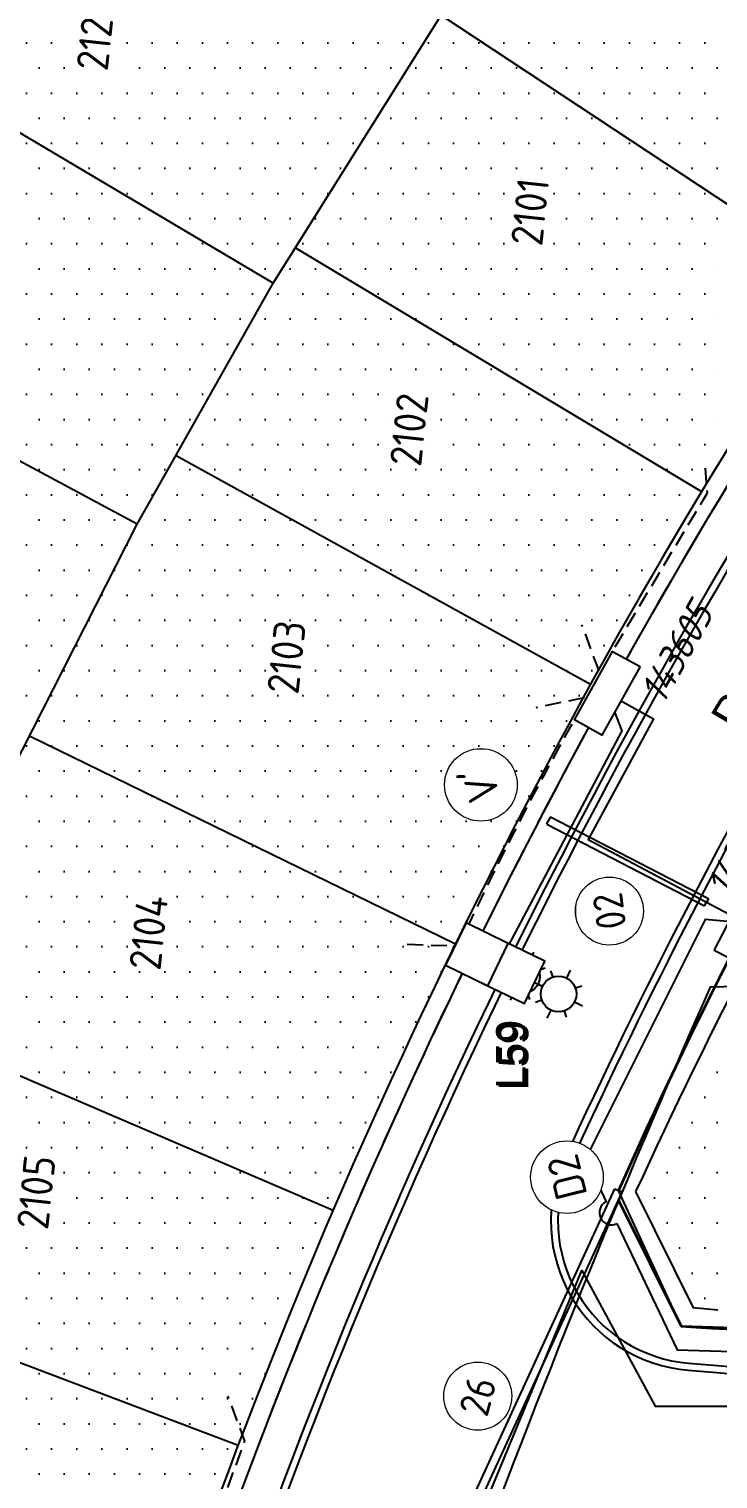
# Model space of a CAD drawing. Extents: x 294483 to 298733, y 6233899 to 6239242.
# Drawn here: x 296366.6 to 296410.1, y 6236785.5 to 6236877.2 of the extents above; entities that cross this region are included whole.
import ezdxf
from ezdxf.enums import TextEntityAlignment as Align

# ---------------------------------------------------------------- set-up
doc = ezdxf.new("R2010")
doc.units = 0
doc.linetypes.add('DASHED', pattern=[0.75, 0.5, -0.25])
doc.linetypes.add('Trench-Service', pattern=[1.5, 1, -0.5])
for name, color, linetype in [('_User Duct ID', 3, 'Continuous'), ('Duct_SP_NEW', 2, 'Continuous'), ('Equip_SP_SL_NEW', 2, 'Continuous'), ('Mains_HV_NEW_U72', 2, 'Continuous'), ('Mains_LV_NEW_T84', 2, 'Continuous'), ('Mains_LV_NEW_T94', 2, 'Continuous'), ('Notes', 7, 'Continuous'), ('Notes_SL_MISC', 7, 'Continuous'), ('Notes_SP_NEW', 2, 'Continuous'), ('Services_SP_NEW_UG', 2, 'Trench-Service'), ('SupportsOH_SP_TR_HV_LV_SL_EXT', 7, 'Continuous'), ('SupportsUG_SP_LV_NEW', 2, 'Continuous'), ('SupportsUG_SP_LV_SL_NEW', 2, 'Continuous'), ('Trench_SP_NEW', 2, 'Continuous')]:
    doc.layers.add(name, color=color, linetype=linetype)
doc.layers.add('Cadastre Land Parcels_SP_EXT', color=9, linetype='Continuous', lineweight=5)
doc.styles.add('iecARIAL', font='arial.ttf', dxfattribs={"height": 2})
doc.styles.add('ieISOCP', font='isocp.shx')
doc.styles.add('POLE_LABEL', font='arial.ttf')
doc.styles.add('SL_LABEL', font='arial.ttf')
doc.styles.get("Standard").update_dxf_attribs({"font": 'isocp.shx'})
doc.linetypes.add('Cable 4', pattern='A,5.25,-0.1,["o",Standard,S=2,R=0,X=1.5,Y=-0.7],-4', length=9.35)
doc.linetypes.add('Cable New UG', pattern='A,7,-0.25,["x",Standard,S=2,R=0,X=0.2,Y=-0.8],-2.1', length=9.35)
doc.linetypes.add('IE Trench HV', pattern='A,7,-0.2,["/",Standard,S=3,R=0,X=0.6,Y=-1.4],-2.5', length=9.7)
doc.linetypes.add('Trench-HV', pattern='A,7,-2,["/",Standard,S=1.5,R=0,X=-1.2,Y=-0.7],-0.001', length=9.001)

# ---------------------------------------------------------------- blocks, each defined once
blk = doc.blocks.new('PILLAR_NEW')
for tag, height, flags, p in [('ASSET_NUM', 2.5, 8, (2, 4)), ('STREET_CODE', 0.2, 9, (1.5, 2)), ('OWNED_BY', 0.2, 9, (1.5, 1.8)), ('OPERATED_BY', 0.2, 9, (1.5, 1.6))]:
    blk.add_attdef(tag, text='', height=height, dxfattribs=dict(flags=flags)).set_placement(p, align=Align.MIDDLE_LEFT)
blk.add_wipeout([(-2.475, 0.99), (2.475, 0.99), (2.475, -0.99), (-2.475, -0.99)])
at = {"lineweight": -3}
blk.add_lwpolyline([(-2.475, 0.99), (2.475, 0.99), (2.475, -0.99), (-2.475, -0.99)], close=True, dxfattribs=at)
for tag, flags, p in [('STATE', 9, (1.5, 1.2)), ('SUPPORT_TYPE', 9, (1.5, 1)), ('MAINTAINED_BY', 9, (1.5, 1.4)), ('SUBURB', 9, (1.5, 0.2)), ('STREETNAME', 9, (1.5, 0)), ('USAGE', 9, (1.5, 0.8)), ('LEGEND', 9, (1.5, 0.6)), ('PARENT', 9, (1.5, 0.4)), ('Z', 1, (1.5, -0.6)), ('LOCATION', 9, (1.5, -0.2)), ('NOTES', 9, (1.5, -0.4))]:
    blk.add_attdef(tag, text='', height=0.2, dxfattribs=dict(flags=flags)).set_placement(p, align=Align.MIDDLE_LEFT)
blk = doc.blocks.new('*U27')
blk.add_line((0, 0), (0, 0))
for tag, p, flags in [('Z', (0, 0), 1), ('OPERATED_BY', (0, -9.61), 9)]:
    blk.add_attdef(tag, p, '', height=0.2, dxfattribs=dict(flags=flags))
at = {"style": 'SL_LABEL', "flags": 9}
blk.add_attdef('STREET_CODE', text='', height=0.2, dxfattribs=at).set_placement((0, -0.2), align=Align.MIDDLE_LEFT)
for tag, height, flags, p in [('CONSTRUCTED_VOLTAGE', 0.2, 9, (0, -0.4)), ('CONTROL_TYPE', 0.2, 9, (0, -0.6)), ('LANTERN_PURPOSE', 0.2, 9, (0, -0.8)), ('LANTERN_TYPE', 0.2, 9, (0, -1)), ('NO_PHASES', 0.2, 9, (0, -1.2)), ('STATE', 0.2, 9, (0, -2)), ('OPERATING_VOLTAGE', 0.2, 9, (0, -1.4)), ('ORIENTATION', 0.2, 9, (0, -1.6)), ('OWNED_BY', 0.2, 9, (0, -1.8)), ('USAGE', 0.2, 9, (0, -2.2)), ('CEXIST', 0.2, 9, (0, -2.4)), ('LNUMBER', 2.5, 8, (1.2, -2.8)), ('CNEW', 0.2, 9, (0, -2.6)), ('CNUMBER', 0.2, 9, (0, -2.8)), ('CREMOVE', 0.2, 9, (0, -3)), ('CREPLACE', 0.2, 9, (0, -3.2)), ('LKINGHEIGHT', 0.2, 9, (0, -3.4)), ('LBRACKET', 0.2, 9, (0, -3.6)), ('LBRACKETVOCAB', 0.2, 9, (0, -3.8)), ('LCATEGORY', 0.2, 9, (0, -4)), ('LCHARGE1', 0.2, 9, (0, -4.2)), ('LCHARGE1PERCENT', 0.2, 9, (0, -4.4)), ('LCHARGE2', 0.2, 9, (0, -4.6)), ('LCHARGE2PERCENT', 0.2, 9, (0, -4.8)), ('LCHARGE3', 0.2, 9, (0, -5)), ('LCHARGE3PERCENT', 0.2, 9, (0, -5.2)), ('LEXIST', 0.2, 9, (0, -5.4)), ('LLAMP', 0.2, 9, (0, -5.6)), ('LLAMPVOCAB', 0.2, 9, (0, -5.8)), ('LMAST', 0.2, 9, (0, -6)), ('LMASTVOCAB', 0.2, 9, (0, -6.2)), ('LNEW', 0.2, 9, (0, -6.4)), ('LANTNUMBER', 0.2, 9, (0, -6.6)), ('LOUTREACH', 0.2, 9, (0, -7)), ('LOUTREACHVOCAB', 0.2, 9, (0, -7.2)), ('LRATECODE', 0.2, 9, (0, -7.4)), ('SUBURB', 0.2, 9, (0, -8.6)), ('LREMOVE', 0.2, 9, (0, -7.6)), ('LREPLACE', 0.2, 9, (0, -7.8)), ('LTYPE', 0.2, 9, (0, -8)), ('LTYPEVOCAB', 0.2, 9, (0, -8.2)), ('LEGEND', 0.2, 9, (0, -8.4)), ('STREETNAME', 0.2, 9, (0, -8.8)), ('LOCATION', 0.2, 9, (0, -9)), ('NOTES', 0.2, 9, (0, -9.2)), ('MAINTAINED_BY', 0.2, 9, (0, -9.86))]:
    blk.add_attdef(tag, text='', height=height, dxfattribs=dict(flags=flags)).set_placement(p, align=Align.MIDDLE_LEFT)
at = {"color": 82, "lineweight": 25, "true_color": 0x23df20}
blk.add_wipeout([(0, 5.72), (-0.43, 5.65), (-0.86, 5.45), (-1.18, 5.14), (-1.35, 4.86), (-1.5, 4.22), (-1.33, 3.53), (-1.06, 3.16), (-0.61, 2.85), (0, 2.72), (0.67, 2.87), (1.06, 3.16), (1.35, 3.57), (1.5, 4.22), (1.39, 4.77), (1.06, 5.28), (0.64, 5.58)], dxfattribs=at)
for p, q in [((0, 5.72), (0, 6.47)), ((-1.46, 5.68), (-1.06, 5.28)), ((1.46, 5.68), (1.06, 5.28)), ((-2.25, 4.22), (-1.5, 4.22)), ((1.5, 4.22), (2.25, 4.22)), ((-1.46, 2.76), (-1.06, 3.16)), ((0, 0), (0, 2.72)), ((1.46, 2.76), (1.06, 3.16))]:
    blk.add_line(p, q)
blk.add_circle((0, 4.22), 1.5)
blk = doc.blocks.new('COLUMN_NEW')
for tag, height, flags, p in [('ASSET_NUM', 2.5, 8, (2, 2)), ('Z', 0.2, 1, (1.5, -2.8)), ('LOCATION', 0.2, 9, (1.5, -2.2)), ('NOTES', 0.2, 9, (1.5, -2.4)), ('LABEL_ALIGNMENT', 0.2, 9, (1.5, -2.6))]:
    blk.add_attdef(tag, text='', height=height, dxfattribs=dict(flags=flags)).set_placement(p, align=Align.MIDDLE_LEFT)
blk.add_wipeout([(-1.485, -1.485), (1.485, -1.485), (1.485, 1.485), (-1.485, 1.485)])
at = {"lineweight": -3}
blk.add_lwpolyline([(-1.485, -1.485), (1.485, -1.485), (1.485, 1.485), (-1.485, 1.485)], close=True, dxfattribs=at)
at = {"style": 'POLE_LABEL', "flags": 9}
blk.add_attdef('STRUCTURE_PLANT_NUMBER', text='', height=0.2, dxfattribs=at).set_placement((1.5, 0.242), align=Align.MIDDLE_LEFT)
at = {"flags": 9}
for tag, p in [('STREET_CODE', (1.5, 0)), ('STATE', (1.5, -1)), ('COLUMN_TYPE', (1.5, -0.2)), ('OWNED_BY', (1.5, -0.4)), ('OPERATED_BY', (1.5, -0.6)), ('MAINTAINED_BY', (1.5, -0.8)), ('SUBURB', (1.5, -1.8)), ('USAGE', (1.5, -1.2)), ('LEGEND', (1.5, -1.4)), ('PARENT', (1.5, -1.6)), ('STREETNAME', (1.5, -2))]:
    blk.add_attdef(tag, text='', height=0.2, dxfattribs=at).set_placement(p, align=Align.MIDDLE_LEFT)
blk = doc.blocks.new('DUCT_INDICATOR')
at = {"color": 7, "lineweight": 9}
blk.add_attdef('CODE', text='', height=1.8, dxfattribs=at).set_placement((-4.4, 4.91), align=Align.MIDDLE_CENTER)
at = {"color": 7, "linetype": 'Continuous'}
blk.add_wipeout([(0, 2.87), (-0.98, 2.7), (-1.6, 2.39), (-2.18, 1.88), (-2.67, 1.06), (-2.87, 0), (-2.74, -0.87), (-2.4, -1.58), (-1.97, -2.09), (-1.13, -2.64), (-0.48, -2.83), (0.75, -2.78), (1.67, -2.34), (2.39, -1.59), (2.69, -1), (2.84, -0.42), (2.87, 0), (2.82, 0.56), (2.68, 1.05), (2.49, 1.44), (2.19, 1.86), (1.81, 2.23), (1.32, 2.55), (0.85, 2.75)], dxfattribs=at)
at = {"color": 7, "lineweight": 18}
blk.add_circle((0, 0), 2.87, dxfattribs=at)
at = {"color": 7, "lineweight": 9, "flags": 1}
blk.add_attdef('Z', (0, 0), '', height=0.2, dxfattribs=at)
blk = doc.blocks.new('*U77')
blk.add_line((0, 0), (0, 0))
for tag, p, flags in [('Z', (0, 0), 1), ('OPERATED_BY', (0, -9.61), 9)]:
    blk.add_attdef(tag, p, '', height=0.2, dxfattribs=dict(flags=flags))
at = {"style": 'SL_LABEL', "flags": 9}
blk.add_attdef('STREET_CODE', text='', height=0.2, dxfattribs=at).set_placement((0, -0.2), align=Align.MIDDLE_LEFT)
for tag, height, flags, p in [('CONSTRUCTED_VOLTAGE', 0.2, 9, (0, -0.4)), ('CONTROL_TYPE', 0.2, 9, (0, -0.6)), ('LANTERN_PURPOSE', 0.2, 9, (0, -0.8)), ('LANTERN_TYPE', 0.2, 9, (0, -1)), ('NO_PHASES', 0.2, 9, (0, -1.2)), ('STATE', 0.2, 9, (0, -2)), ('OPERATING_VOLTAGE', 0.2, 9, (0, -1.4)), ('ORIENTATION', 0.2, 9, (0, -1.6)), ('OWNED_BY', 0.2, 9, (0, -1.8)), ('USAGE', 0.2, 9, (0, -2.2)), ('CEXIST', 0.2, 9, (0, -2.4)), ('LNUMBER', 2.5, 8, (1.2, -2.8)), ('CNEW', 0.2, 9, (0, -2.6)), ('CNUMBER', 0.2, 9, (0, -2.8)), ('CREMOVE', 0.2, 9, (0, -3)), ('CREPLACE', 0.2, 9, (0, -3.2)), ('LKINGHEIGHT', 0.2, 9, (0, -3.4)), ('LBRACKET', 0.2, 9, (0, -3.6)), ('LBRACKETVOCAB', 0.2, 9, (0, -3.8)), ('LCATEGORY', 0.2, 9, (0, -4)), ('LCHARGE1', 0.2, 9, (0, -4.2)), ('LCHARGE1PERCENT', 0.2, 9, (0, -4.4)), ('LCHARGE2', 0.2, 9, (0, -4.6)), ('LCHARGE2PERCENT', 0.2, 9, (0, -4.8)), ('LCHARGE3', 0.2, 9, (0, -5)), ('LCHARGE3PERCENT', 0.2, 9, (0, -5.2)), ('LEXIST', 0.2, 9, (0, -5.4)), ('LLAMP', 0.2, 9, (0, -5.6)), ('LLAMPVOCAB', 0.2, 9, (0, -5.8)), ('LMAST', 0.2, 9, (0, -6)), ('LMASTVOCAB', 0.2, 9, (0, -6.2)), ('LNEW', 0.2, 9, (0, -6.4)), ('LANTNUMBER', 0.2, 9, (0, -6.6)), ('LOUTREACH', 0.2, 9, (0, -7)), ('LOUTREACHVOCAB', 0.2, 9, (0, -7.2)), ('LRATECODE', 0.2, 9, (0, -7.4)), ('SUBURB', 0.2, 9, (0, -8.6)), ('LREMOVE', 0.2, 9, (0, -7.6)), ('LREPLACE', 0.2, 9, (0, -7.8)), ('LTYPE', 0.2, 9, (0, -8)), ('LTYPEVOCAB', 0.2, 9, (0, -8.2)), ('LEGEND', 0.2, 9, (0, -8.4)), ('STREETNAME', 0.2, 9, (0, -8.8)), ('LOCATION', 0.2, 9, (0, -9)), ('NOTES', 0.2, 9, (0, -9.2)), ('MAINTAINED_BY', 0.2, 9, (0, -9.86))]:
    blk.add_attdef(tag, text='', height=height, dxfattribs=dict(flags=flags)).set_placement(p, align=Align.MIDDLE_LEFT)
at = {"color": 82, "lineweight": 25, "true_color": 0x23df20}
blk.add_wipeout([(0, 5.72), (-0.43, 5.65), (-0.86, 5.45), (-1.18, 5.14), (-1.35, 4.86), (-1.5, 4.22), (-1.33, 3.53), (-1.06, 3.16), (-0.61, 2.85), (0, 2.72), (0.67, 2.87), (1.06, 3.16), (1.35, 3.57), (1.5, 4.22), (1.39, 4.77), (1.06, 5.28), (0.64, 5.58)], dxfattribs=at)
for p, q in [((0, 5.72), (0, 6.47)), ((-1.46, 5.68), (-1.06, 5.28)), ((1.46, 5.68), (1.06, 5.28)), ((-2.25, 4.22), (-1.5, 4.22)), ((1.5, 4.22), (2.25, 4.22)), ((-1.46, 2.76), (-1.06, 3.16)), ((0, 0), (0, 2.72)), ((1.46, 2.76), (1.06, 3.16))]:
    blk.add_line(p, q)
blk.add_circle((0, 4.22), 1.5)

msp = doc.modelspace()

# ---------------------------------------------------------------- hatches: boundary and pattern name
at = {"layer": 'Notes'}
h = msp.add_hatch(dxfattribs=at)
h.set_pattern_fill('DOTS', color=256)
h.paths.add_polyline_path([(296403.47317, 6236893.64585), (296383.81897, 6236907.574), (296375.41912, 6236906.17228, 0.020361), (296356.12851, 6236876.47403), (296381.99999, 6236861.13783), (296392.61964, 6236878.08549)])
h.paths.add_polyline_path([(296383.09762, 6236891.5576), (296383.36683, 6236894.04789), (296382.07287, 6236894.18777), (296381.80366, 6236891.69748)], flags=24)
h.paths.add_polyline_path([(296371.68529, 6236874.3864), (296371.95807, 6236876.90963), (296370.71816, 6236877.04367), (296370.44538, 6236874.52044)], flags=24)
h.paths.add_polyline_path([(296399.14425, 6236863.31095), (296399.38883, 6236865.57337), (296398.14841, 6236865.70747), (296397.90383, 6236863.44505)], flags=24)
h = msp.add_hatch(dxfattribs=at)
h.set_pattern_fill('DOTS', color=256)
h.paths.add_polyline_path([(296423.03847, 6236879.7807), (296403.47317, 6236893.64585), (296392.61964, 6236878.08549), (296417.64055, 6236861.53394, -0.00799709), (296424.42652, 6236871.4441)])
h.paths.add_polyline_path([(296408.62928, 6236878.07162), (296408.89274, 6236880.50872), (296407.65232, 6236880.64281), (296407.38886, 6236878.20572)], flags=24)
h.paths.add_polyline_path([(296399.14425, 6236863.31095), (296399.38883, 6236865.57337), (296398.14841, 6236865.70747), (296397.90383, 6236863.44505)], flags=24)
h = msp.add_hatch(dxfattribs=at)
h.set_pattern_fill('DOTS', color=256)
h.paths.add_polyline_path([(296392.61964, 6236878.08549), (296383.40768, 6236863.38434), (296409.07083, 6236847.95699, -0.01069053), (296417.64055, 6236861.53394)])
h.paths.add_polyline_path([(296408.62928, 6236878.07162), (296408.89274, 6236880.50872), (296407.65232, 6236880.64281), (296407.38886, 6236878.20572)], flags=24)
h.paths.add_polyline_path([(296391.49051, 6236849.37419), (296391.75954, 6236851.86285), (296390.51912, 6236851.99694), (296390.25008, 6236849.50829)], flags=24)
h.paths.add_polyline_path([(296399.14425, 6236863.31095), (296399.38883, 6236865.57337), (296398.14841, 6236865.70747), (296397.90383, 6236863.44505)], flags=24)
h = msp.add_hatch(dxfattribs=at)
h.set_pattern_fill('DOTS', color=256)
h.paths.add_polyline_path([(296381.99999, 6236861.13783), (296356.12851, 6236876.47403, 0.02161209), (296338.36835, 6236843.34708), (296365.47217, 6236830.29532), (296373.40323, 6236845.89494)])
h.paths.add_polyline_path([(296371.68529, 6236874.3864), (296371.95807, 6236876.90963), (296370.71816, 6236877.04367), (296370.44538, 6236874.52044)], flags=24)
h.paths.add_polyline_path([(296362.07769, 6236857.97846), (296362.3469, 6236860.46875), (296361.05294, 6236860.60863), (296360.78373, 6236858.11834)], flags=24)
h.paths.add_polyline_path([(296353.19431, 6236841.65692), (296353.46333, 6236844.1454), (296352.22342, 6236844.27944), (296351.9544, 6236841.79096)], flags=24)
h = msp.add_hatch(dxfattribs=at)
h.set_pattern_fill('DOTS', color=256)
h.paths.add_polyline_path([(296383.40768, 6236863.38434), (296381.99999, 6236861.13783), (296375.86007, 6236850.25115), (296402.05841, 6236835.79335, -0.00934851), (296409.07083, 6236847.95699)])
h.paths.add_polyline_path([(296391.49051, 6236849.37419), (296391.75954, 6236851.86285), (296390.51912, 6236851.99694), (296390.25008, 6236849.50829)], flags=24)
h.paths.add_polyline_path([(296399.14425, 6236863.31095), (296399.38883, 6236865.57337), (296398.14841, 6236865.70747), (296397.90383, 6236863.44505)], flags=24)
h.paths.add_polyline_path([(296383.78294, 6236834.95567), (296384.05216, 6236837.44596), (296382.7582, 6236837.58584), (296382.48898, 6236835.09555)], flags=24)
h = msp.add_hatch(dxfattribs=at)
h.set_pattern_fill('DOTS', color=256)
h.paths.add_polyline_path([(296393.51257, 6236819.36253), (296366.60553, 6236832.52453), (296365.47217, 6236830.29532), (296359.21529, 6236816.66258), (296358.26399, 6236814.34962), (296385.78727, 6236802.53033, -0.01233233)])
h.paths.add_polyline_path([(296375.0178, 6236817.51276), (296375.2906, 6236820.03616), (296374.05017, 6236820.17026), (296373.77738, 6236817.64686)], flags=24)
h.paths.add_polyline_path([(296367.9602, 6236801.10348), (296368.22942, 6236803.59377), (296366.93546, 6236803.73365), (296366.66624, 6236801.24336)], flags=24)
h = msp.add_hatch(dxfattribs=at)
h.set_pattern_fill('DOTS', color=256)
h.paths.add_polyline_path([(296438.66556, 6236805.19976), (296412.92114, 6236820.08227, 0.01269875), (296404.90249, 6236803.69783), (296408.53981, 6236796.34211), (296410.10554, 6236796.2125, 0.0202803), (296417.55904, 6236795.89903), (296433.27551, 6236795.87582)])
h.paths.add_polyline_path([(296416.16935, 6236801.78018), (296416.45803, 6236804.4506), (296415.15474, 6236804.5915), (296414.86605, 6236801.92107)], flags=24)
h.paths.add_polyline_path([(296425.2023, 6236815.08579), (296425.49175, 6236817.76334), (296424.18846, 6236817.90423), (296423.899, 6236815.22669)], flags=24)
h = msp.add_hatch(dxfattribs=at)
h.set_pattern_fill('DOTS', color=256)
h.paths.add_polyline_path([(296358.26399, 6236814.34962), (296352.55871, 6236800.47802), (296351.76592, 6236798.28605), (296379.77602, 6236787.66436, -0.01067721), (296385.78727, 6236802.53033)])
h.paths.add_polyline_path([(296367.9602, 6236801.10348), (296368.22942, 6236803.59377), (296366.93546, 6236803.73365), (296366.66624, 6236801.24336)], flags=24)
h = msp.add_hatch(dxfattribs=at)
h.set_pattern_fill('DOTS', color=256)
h.paths.add_polyline_path([(296379.77602, 6236787.66436), (296351.76592, 6236798.28605), (296346.60664, 6236784.02133), (296345.96636, 6236781.95733), (296374.40494, 6236772.5553, -0.01067721)])
h.paths.add_polyline_path([(296361.49261, 6236784.97809), (296361.76066, 6236787.45765), (296360.52024, 6236787.59175), (296360.25218, 6236785.11218)], flags=24)

# ---------------------------------------------------------------- linework, layer by layer
at = {"layer": 'Cadastre Land Parcels_SP_EXT'}
for p, q in [((296381.99999, 6236861.13783), (296392.61964, 6236878.08549)), ((296392.61964, 6236878.08549), (296417.64055, 6236861.53394)), ((296381.99999, 6236861.13783), (296356.12851, 6236876.47403)), ((296383.40768, 6236863.38434), (296409.0708, 6236847.957)), ((296373.40323, 6236845.89494), (296381.99999, 6236861.13783)), ((296373.40323, 6236845.89494), (296346.96064, 6236860.06494)), ((296375.86007, 6236850.25115), (296402.05841, 6236835.79335)), ((296365.47217, 6236830.29532), (296373.40323, 6236845.89494)), ((296366.60553, 6236832.52453), (296393.51257, 6236819.36253)), ((296358.26399, 6236814.34962), (296385.78727, 6236802.53033)), ((296404.90249, 6236803.69783), (296408.53981, 6236796.34211)), ((296351.76592, 6236798.28605), (296379.77598, 6236787.66438)), ((296410.10522, 6236796.21253), (296408.53981, 6236796.34211))]:
    msp.add_line(p, q, dxfattribs=at)
at = {"layer": 'Duct_SP_NEW'}
for p, q in [((296399.28423, 6236826.93754), (296399.40373, 6236827.16845)), ((296399.28423, 6236826.93754), (296409.2635, 6236821.77312)), ((296399.52323, 6236827.39936), (296399.40373, 6236827.16845)), ((296399.52323, 6236827.39936), (296409.5025, 6236822.23494)), ((296409.2635, 6236821.77312), (296409.383, 6236822.00403)), ((296409.5025, 6236822.23494), (296409.383, 6236822.00403)), ((296391.30652, 6236777.15258), (296403.57668, 6236803.87846)), ((296391.77909, 6236776.93561), (296404.04925, 6236803.6615)), ((296403.57668, 6236803.87846), (296403.81296, 6236803.76998)), ((296404.04925, 6236803.6615), (296403.81296, 6236803.76998))]:
    msp.add_line(p, q, dxfattribs=at)
at = {"layer": 'Mains_LV_NEW_T84', "color": 170, "linetype": 'Cable New UG', "ltscale": 0.75, "flags": 128}
msp.add_lwpolyline([(296295.85395, 6236615.14103, -0.15769137), (296355.04454, 6236876.99874), (296375.00999, 6236907.27759), (296384.00685, 6236909.15664), (296404.1615, 6236894.58856), (296424.12852, 6236880.54028), (296425.69102, 6236871.15594, 0.12794525), (296358.72732, 6236694.96234), (296358.78647, 6236685.00611), (296358.78647, 6236685.00611), (296355.92607, 6236684.95887), (296356.13792, 6236688.0439), (296332.8444, 6236689.59663), (296332.04088, 6236677.54252), (296340.42371, 6236677.271)], format="xyb", dxfattribs=at)
at = {"layer": 'Mains_LV_NEW_T84', "color": 170, "linetype": 'Cable New UG', "ltscale": 0.75}
msp.add_lwpolyline([(296417.26286, 6236903.24218), (296434.65921, 6236890.99515), (296425.82769, 6236878.16202), (296427.11186, 6236871.12798), (296430.90078, 6236868.38869), (296429.38861, 6236865.69803), (296434.19943, 6236862.12333, -1.08838816), (296434.97065, 6236861.36291), (296435.90954, 6236860.59833, 0.06233304), (296413.94227, 6236824.83707), (296415.22894, 6236822.23755), (296412.18658, 6236816.6977), (296409.6073, 6236816.62431, 0.01591251), (296393.9846, 6236778.04998), (296385.8422, 6236750.86022), (296383.47632, 6236751.61359)], format="xyb", dxfattribs=at)
at = {"layer": 'Mains_LV_NEW_T84', "color": 150, "linetype": 'Cable 4', "ltscale": 0.5, "flags": 128}
for points in [[(296403.10933, 6236835.21584), (296404.02484, 6236832.83326), (296396.06781, 6236817.7713), (296396.06781, 6236817.7713), (296396.06781, 6236817.7713), (296396.06781, 6236817.7713)], [(296403.71569, 6236801.67885), (296407.51594, 6236793.6953), (296433.30256, 6236792.90766), (296433.30256, 6236792.90766), (296433.30256, 6236792.90766), (296433.30256, 6236792.90766)]]:
    msp.add_lwpolyline(points, dxfattribs=at)
msp.add_lwpolyline([(296411.87976, 6236820.68416), (296409.28841, 6236820.91135), (296401.76103, 6236805.81336), (296403.03125, 6236803.0511, 0.99248537), (296403.71569, 6236801.67885)], format="xyb", dxfattribs=at)
at = {"layer": 'Mains_LV_NEW_T94', "color": 200, "linetype": 'Trench-HV', "ltscale": 0.5}
msp.add_lwpolyline([(296403.10728, 6236835.21212), (296406.02454, 6236833.60222), (296401.90729, 6236825.95413), (296411.88123, 6236820.68338)], dxfattribs=at)
at = {"layer": 'Notes'}
for p, q in [((296381.99999, 6236861.13783), (296392.61964, 6236878.08549)), ((296392.61964, 6236878.08549), (296417.64055, 6236861.53394)), ((296381.99999, 6236861.13783), (296356.1934, 6236876.43555)), ((296383.40768, 6236863.38434), (296409.0708, 6236847.957)), ((296373.40323, 6236845.89494), (296381.99999, 6236861.13783)), ((296373.40323, 6236845.89494), (296346.96064, 6236860.06494)), ((296365.47217, 6236830.29532), (296373.40323, 6236845.89494)), ((296358.26399, 6236814.34962), (296385.78727, 6236802.53033)), ((296404.90249, 6236803.69783), (296408.53981, 6236796.34211)), ((296351.76592, 6236798.28605), (296379.77598, 6236787.66438)), ((296410.10522, 6236796.21253), (296408.53981, 6236796.34211))]:
    msp.add_line(p, q, dxfattribs=at)
at = {"layer": 'Notes', "color": 254, "true_color": 0xd1d1d1, "flags": 128}
for points in [[(296609.15662, 6236876.13827), (296578.05951, 6236865.38029, -0.08383018), (296543.88794, 6236859.66246), (296483.34184, 6236859.75195, -0.12621237), (296447.71143, 6236868.94769, 0.37992075), (296435.47115, 6236866.17859, 0.04816402), (296400.40239, 6236805.75977, 0.51993005), (296408.21391, 6236792.40555), (296409.77958, 6236792.27595, 0.02028098), (296417.55334, 6236791.949), (296543.78787, 6236791.76258, 0.08382958), (296600.25841, 6236801.21164), (296624.50883, 6236809.60099)], [(296609.30374, 6236875.713), (296578.20663, 6236864.95502, -0.08383018), (296543.88727, 6236859.21246), (296483.34117, 6236859.30195, -0.12621237), (296447.49424, 6236868.55357, 0.37992075), (296435.83683, 6236865.91633, 0.04816402), (296400.81149, 6236805.57232, 0.51993005), (296408.25103, 6236792.85402), (296409.8167, 6236792.72442, 0.02028098), (296417.55401, 6236792.399), (296543.78853, 6236792.21258, 0.08382958), (296600.11129, 6236801.63691), (296624.36171, 6236810.02626)]]:
    msp.add_lwpolyline(points, format="xyb", dxfattribs=at)
at = {"layer": 'Notes'}
msp.add_lwpolyline([(296438.96651, 6236862.56715, 0.04744717), (296404.90249, 6236803.69783)], format="xyb", dxfattribs=at)
at = {"layer": 'Notes', "color": 254, "true_color": 0xd1d1d1}
for centre, radius, start, end in [((296730.81903, 6236654.36374), 445.5, 144.4875421, 177.8347981), ((296730.26881, 6236654.56405), 439.95, 144.4614014, 185.1853716), ((296730.26881, 6236654.56405), 439.5, 144.4614014, 185.1853716), ((296730.81897, 6236654.36366), 372, 144.4560252, 173.7731019), ((296730.81897, 6236654.36366), 371.55, 144.4560252, 173.7731019)]:
    msp.add_arc(centre, radius, start, end, dxfattribs=at)
at = {"layer": 'Notes'}
for centre, radius, start, end in [((296730.26881, 6236654.56405), 435, 144.6612315, 185.1853716), ((296730.26881, 6236654.56405), 435, 144.6612315, 185.1853716), ((296730.81903, 6236654.36374), 375.5, 144.6822705, 173.7731405)]:
    msp.add_arc(centre, radius, start, end, dxfattribs=at)
at = {"layer": 'Services_SP_NEW_UG', "flags": 128}
for points in [[(296403.10904, 6236835.21355), (296403.44831, 6236837.85753), (296403.43957, 6236837.86239), (296409.43475, 6236847.88689), (296409.31149, 6236849.45037)], [(296403.10904, 6236835.21355), (296401.51086, 6236839.53742)], [(296403.10904, 6236835.21355), (296398.59161, 6236834.29547)], [(296375.54429, 6236772.17863), (296375.39333, 6236774.84), (296375.38385, 6236774.84319), (296380.20962, 6236787.92726), (296379.13881, 6236790.77557)]]:
    msp.add_lwpolyline(points, dxfattribs=at)
msp.add_lwpolyline([(296403.10904, 6236835.21355), (296401.03993, 6236833.53292), (296401.03119, 6236833.53779, 0.01997742), (296393.69366, 6236819.21263), (296390.15232, 6236819.332)], format="xyb", dxfattribs=at)
at = {"layer": 'Trench_SP_NEW', "color": 10, "linetype": 'IE Trench HV', "lineweight": 35, "ltscale": 0.35, "flags": 128}
for points in [[(296437.98943, 6236863.26379, 0.05031578), (296403.81296, 6236803.76998, 0.04744717)], [(296403.82682, 6236803.16592), (296407.77228, 6236795.18704, 0.02277642), (296438.42428, 6236794.66875, 0.02277642)]]:
    msp.add_lwpolyline(points, format="xyb", dxfattribs=at)
at = {"layer": 'Trench_SP_NEW', "color": 160, "linetype": 'DASHED', "ltscale": 5}
msp.add_arc((296730.81903, 6236654.36374), 374.3, 144.6822705, 173.7731405, dxfattribs=at)

# ---------------------------------------------------------------- texts
at = {"layer": 'Notes', "linetype": 'Continuous', "lineweight": 25, "style": 'ieISOCP'}
for s, p in [('2124', (296371.53276, 6236874.50229)), ('2101', (296398.9913, 6236863.42697)), ('2102', (296391.33756, 6236849.49021)), ('2103', (296383.58634, 6236835.08544)), ('2104', (296374.86485, 6236817.62878)), ('2105', (296367.7636, 6236801.23325))]:
    msp.add_text(s, height=2, rotation=83.83, dxfattribs=at).set_placement(p)
at = {"layer": 'Notes', "style": 'iecARIAL'}
msp.add_text('ROAD                             12', height=2, rotation=58.862539, dxfattribs=at).set_placement((296411.27936, 6236832.73441))

# ---------------------------------------------------------------- next in the draw order: block references
at = {"layer": 'Equip_SP_SL_NEW', "linetype": 'Continuous'}
ref = msp.add_blockref('*U27', (296394.8702, 6236818.70236), dxfattribs=dict(at, xscale=0.7500000000000001, yscale=0.7500000000000001, zscale=0.7500000000000001, rotation=244.0701634975539))
ref.add_attrib('ASSET_NUM', 'L59', dxfattribs={"layer": 'SupportsOH_SP_TR_HV_LV_SL_EXT', "height": 1.875, "rotation": 90, "style": 'SL_LABEL'}).set_placement((296397.01911, 6236810.19546), align=Align.MIDDLE_LEFT)
at = {"layer": 'Notes_SP_NEW', "color": 7, "lineweight": 15, "ltscale": 0.5}
ref = msp.add_blockref('DUCT_INDICATOR', (296394.92516, 6236790.76919), dxfattribs=dict(at, xscale=0.75, yscale=0.75, rotation=74.87934907335983))
ref.add_attrib('CODE', '26', dxfattribs={"color": 7, "height": 1.875, "rotation": 74.8793491, "style": 'ieISOCP'}).set_placement((296394.92516, 6236790.76919), align=Align.MIDDLE_CENTER)

# ---------------------------------------------------------------- next in the draw order: hatches: boundary and pattern name
at = {"layer": 'Notes'}
h = msp.add_hatch(dxfattribs=at)
h.set_pattern_fill('DOTS', color=256)
h.paths.add_polyline_path([(296375.86007, 6236850.25115), (296373.40323, 6236845.89494), (296366.60553, 6236832.52453), (296393.51257, 6236819.36253, -0.01233233), (296402.05841, 6236835.79335)])
h.paths.add_polyline_path([(296391.49051, 6236849.37419), (296391.75954, 6236851.86285), (296390.51912, 6236851.99694), (296390.25008, 6236849.50829)], flags=24)
h.paths.add_polyline_path([(296383.78294, 6236834.95567), (296384.05216, 6236837.44596), (296382.7582, 6236837.58584), (296382.48898, 6236835.09555)], flags=24)
h.paths.add_polyline_path([(296375.0178, 6236817.51276), (296375.2906, 6236820.03616), (296374.05017, 6236820.17026), (296373.77738, 6236817.64686)], flags=24)

# ---------------------------------------------------------------- next in the draw order: linework, layer by layer
at = {"layer": 'Mains_HV_NEW_U72', "color": 10, "linetype": 'Cable New UG', "ltscale": 0.75, "flags": 128}
msp.add_lwpolyline([(296438.14623, 6236821.03112), (296438.14623, 6236821.03112), (296427.83879, 6236794.56024), (296427.83879, 6236794.56024), (296407.77228, 6236795.18704), (296403.81296, 6236803.76998, -0.05031578), (296437.98943, 6236863.26379), (296425.69102, 6236871.15594), (296424.1553, 6236880.37949), (296384.11052, 6236908.83828), (296377.87732, 6236908.03257), (296391.82564, 6236926.75584), (296391.83243, 6236930.22764), (296467.05043, 6237003.85133), (296525.69234, 6237049.39121, -0.07848143), (296534.71668, 6237053.64081, -0.09539802), (296538.37598, 6237053.62302), (296568.04955, 6237077.78022), (296543.40511, 6237109.21311), (296518.00278, 6237086.834), (296506.17473, 6237098.32044)], format="xyb", dxfattribs=at)
msp.add_lwpolyline([(296372.27098, 6236676.01141), (296371.75209, 6236685.38948), (296374.15986, 6236708.20356), (296384.42968, 6236751.34667), (296392.25533, 6236776.35758), (296401.50191, 6236798.72274), (296406.13734, 6236790.14444), (296406.13734, 6236790.14444), (296432.21031, 6236790.13564), (296461.46413, 6236790.15293), (296468.80197, 6236803.12713)], dxfattribs=at)

# ---------------------------------------------------------------- next in the draw order: block references
at = {"layer": 'Notes_SL_MISC', "color": 2}
ref = msp.add_blockref('*U77', (296397.18508, 6236817.5761), dxfattribs=dict(at, xscale=0.7500000000000001, yscale=0.7500000000000001, zscale=0.7500000000000001, rotation=244.0701634975539))
ref.add_attrib('ASSET_NUM', 'L59', dxfattribs={"layer": 'SupportsOH_SP_TR_HV_LV_SL_EXT', "height": 1.875, "rotation": 90, "style": 'SL_LABEL'}).set_placement((296397.18654, 6236810.09916), align=Align.MIDDLE_LEFT)
at = {"layer": 'SupportsUG_SP_LV_NEW'}
ref = msp.add_blockref('PILLAR_NEW', (296403.10904, 6236835.21355), dxfattribs=dict(at, rotation=240.8865095487547))
ref.add_attrib('ASSET_NUM', '143605', dxfattribs={"height": 1.8, "rotation": 240.8865095, "oblique": 15, "text_generation_flag": 6}).set_placement((296407.48073, 6236837.76916), align=Align.MIDDLE_CENTER)
ref = msp.add_blockref('PILLAR_NEW', (296411.88018, 6236820.68313), dxfattribs=dict(at, rotation=62.70174941611324))
ref.add_attrib('ASSET_NUM', '143605A', dxfattribs={"height": 1.8, "rotation": 62.7017494, "oblique": 15}).set_placement((296411.92496, 6236826.17451), align=Align.MIDDLE_CENTER)

# ---------------------------------------------------------------- next in the draw order: linework, layer by layer
at = {"layer": 'Notes'}
msp.add_line((296375.86007, 6236850.25115), (296402.05841, 6236835.79335), dxfattribs=at)

# ---------------------------------------------------------------- next in the draw order: block references
at = {"layer": 'Notes_SL_MISC', "color": 2, "rotation": 244.0701634975539}
msp.add_blockref('COLUMN_NEW', (296397.18508, 6236817.5761), dxfattribs=at)
at = {"layer": 'Notes_SP_NEW', "color": 7, "lineweight": 15, "ltscale": 0.5}
ref = msp.add_blockref('DUCT_INDICATOR', (296403.24508, 6236821.43712), dxfattribs=dict(at, xscale=0.7500000000000001, yscale=0.7500000000000001, rotation=97.92029193187237))
ref.add_attrib('CODE', '02', dxfattribs={"color": 7, "height": 1.875, "rotation": 97.9202919, "style": 'ieISOCP'}).set_placement((296403.24508, 6236821.43712), align=Align.MIDDLE_CENTER)

# ---------------------------------------------------------------- next in the draw order: linework, layer by layer
at = {"layer": 'Notes'}
msp.add_lwpolyline([(296438.96651, 6236862.56715, 0.04744717), (296404.90249, 6236803.69783)], format="xyb", dxfattribs=at)

# ---------------------------------------------------------------- next in the draw order: block references
at = {"layer": 'SupportsUG_SP_LV_SL_NEW', "rotation": 244.0701634975539}
msp.add_blockref('COLUMN_NEW', (296394.8702, 6236818.70236), dxfattribs=at)

# ---------------------------------------------------------------- next in the draw order: linework, layer by layer
at = {"layer": 'Notes'}
msp.add_line((296366.60553, 6236832.52453), (296393.51257, 6236819.36253), dxfattribs=at)
msp.add_arc((296730.81903, 6236654.36374), 375.5, 144.6822705, 173.7731405, dxfattribs=at)

# ---------------------------------------------------------------- next in the draw order: block references
at = {"layer": '_User Duct ID'}
ref = msp.add_blockref('DUCT_INDICATOR', (296395.1231, 6236829.41891), dxfattribs=dict(at, xscale=0.8, yscale=0.8, zscale=0.8, rotation=103.8615259150568))
ref.add_attrib('CODE', "V'", dxfattribs={"layer": '0', "height": 2, "rotation": 103.8615259}).set_placement((296395.1231, 6236829.41891), align=Align.MIDDLE_CENTER)
ref = msp.add_blockref('DUCT_INDICATOR', (296400.56058, 6236804.61638), dxfattribs=dict(at, xscale=0.8, yscale=0.8, zscale=0.8, rotation=103.8615259150568))
ref.add_attrib('CODE', 'D2', dxfattribs={"layer": '0', "height": 2, "rotation": 103.8615259}).set_placement((296400.56058, 6236804.61638), align=Align.MIDDLE_CENTER)

doc.saveas('drawing.dxf')
